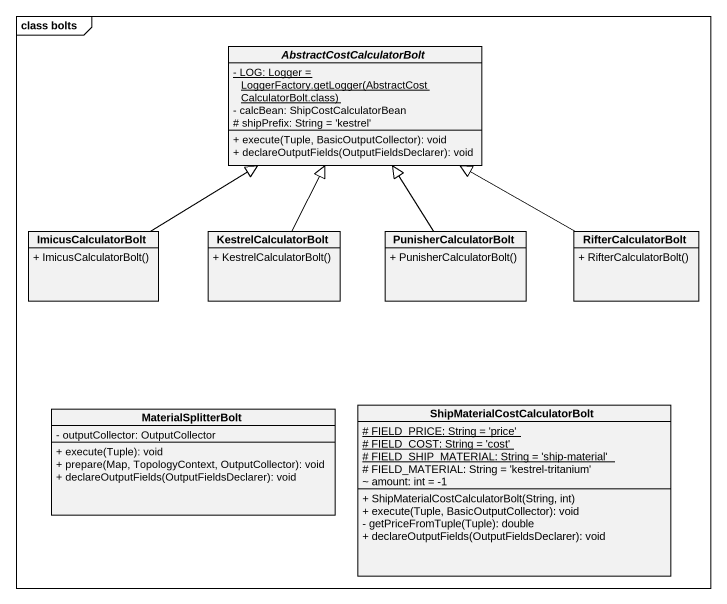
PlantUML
@startuml
mainframe class bolts
hide circle
hide empty members
skinparam classAttributeIconSize 0
abstract class AbstractCostCalculatorBolt {
  {static} {field} - LOG: Logger = LoggerFactory.getLogger(AbstractCostCalculatorBolt.class)
  - calcBean: ShipCostCalculatorBean
  # shipPrefix: String = 'kestrel'
  + execute(Tuple, BasicOutputCollector): void
  + declareOutputFields(OutputFieldsDeclarer): void
}
class ImicusCalculatorBolt {
  + ImicusCalculatorBolt()
}
class KestrelCalculatorBolt {
  + KestrelCalculatorBolt()
}
class PunisherCalculatorBolt {
  + PunisherCalculatorBolt()
}
class RifterCalculatorBolt {
  + RifterCalculatorBolt()
}
class MaterialSplitterBolt {
  - outputCollector: OutputCollector
  + execute(Tuple): void
  + prepare(Map, TopologyContext, OutputCollector): void
  + declareOutputFields(OutputFieldsDeclarer): void
}
class "ShipMaterialCostCalculatorBolt" as ShipMaterialCostCalculatorBo {
  {static} # FIELD_PRICE: String = 'price'
  {static} # FIELD_COST: String = 'cost'
  {static} # FIELD_SHIP_MATERIAL: String = 'ship-material'
  # FIELD_MATERIAL: String = 'kestrel-tritanium'
  ~ amount: int = -1
  + ShipMaterialCostCalculatorBolt(String, int)
  + execute(Tuple, BasicOutputCollector): void
  - getPriceFromTuple(Tuple): double
  + declareOutputFields(OutputFieldsDeclarer): void
}
ImicusCalculatorBolt -up-|> AbstractCostCalculatorBolt
KestrelCalculatorBolt -up-|> AbstractCostCalculatorBolt
PunisherCalculatorBolt -up-|> AbstractCostCalculatorBolt
RifterCalculatorBolt -left-|> AbstractCostCalculatorBolt
@enduml
